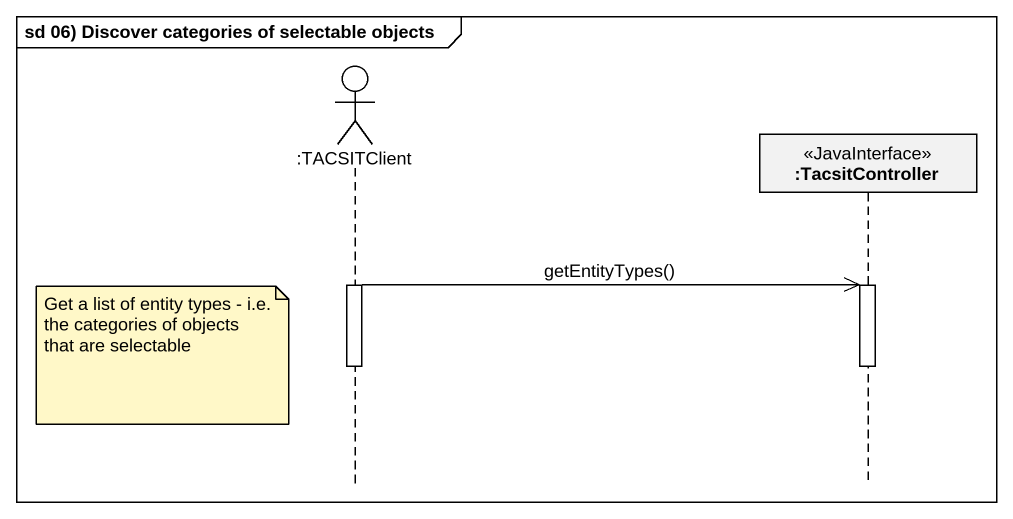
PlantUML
@startuml
mainframe sd 06) Discover categories of selectable objects
hide footbox
actor ":TACSITClient" as TACSITClient
participant ":TacsitController" as TacsitController <<JavaInterface>>

activate TACSITClient
TACSITClient ->> TacsitController : getEntityTypes()
activate TacsitController
note left of TACSITClient : Get a list of entity types - i.e. the categories of objects that are selectable
deactivate TACSITClient
deactivate TacsitController
@enduml
